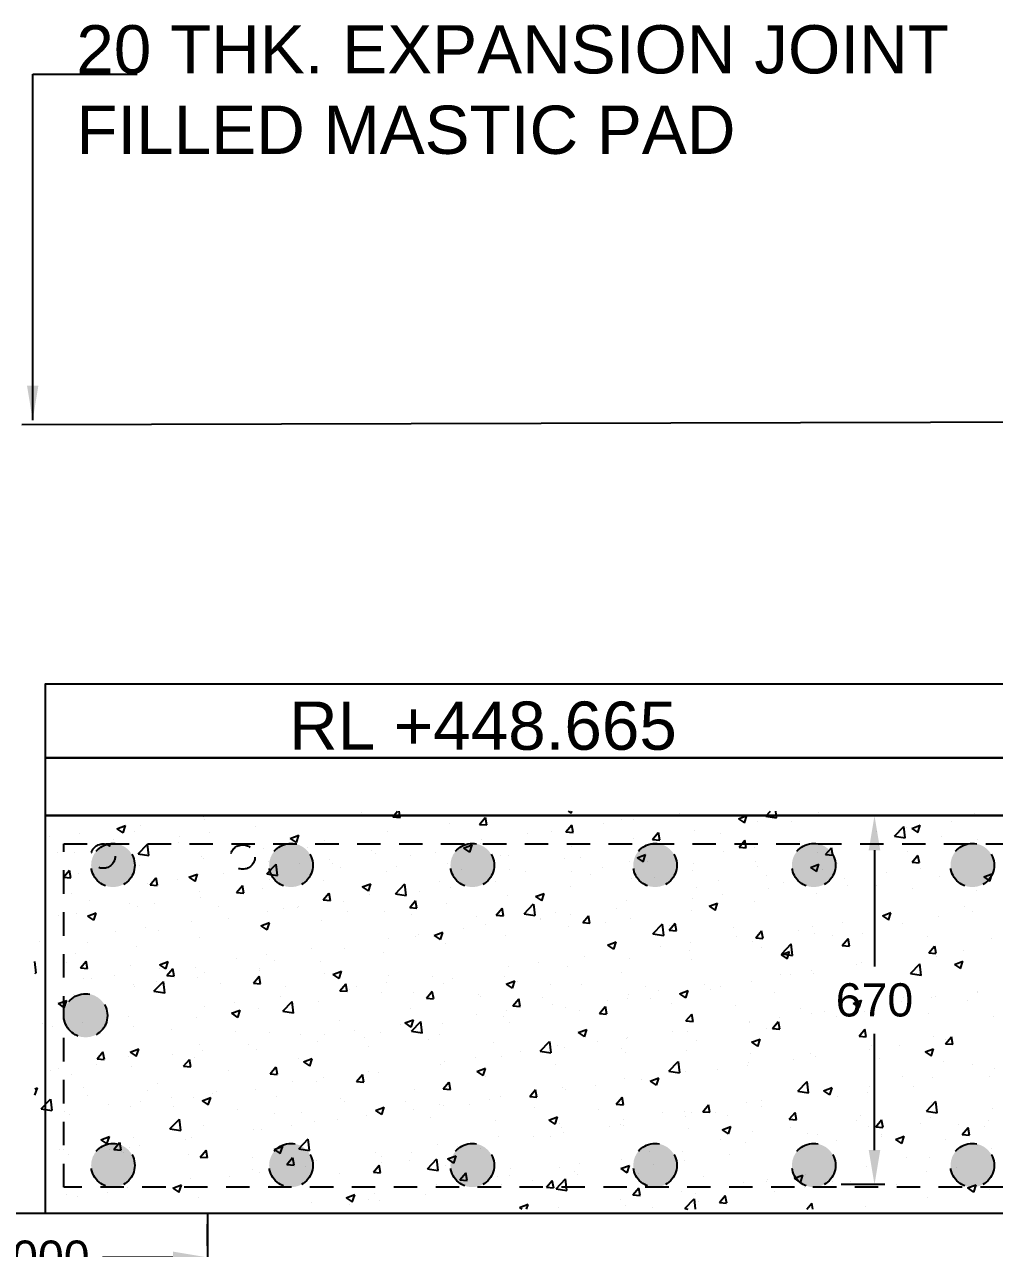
# Model space of a CAD drawing. Header units: inches. Extents: x 326 to 450, y 282 to 479.
# Drawn here: x 339.16 to 344.41, y 295.87 to 302.5 of the extents above; entities that cross this region are included whole.
import ezdxf

# ---------------------------------------------------------------- set-up
doc = ezdxf.new("R2010")
doc.units = ezdxf.units.IN
doc.header["$MEASUREMENT"] = 0
doc.linetypes.add('HIDDEN', pattern=[9.525, 6.35, -3.175])
for name, color, linetype in [('DIMENSION', 7, 'Continuous'), ('DRAWING', 7, 'Continuous'), ('HATCH', 7, 'Continuous'), ('TEXT', 7, 'Continuous')]:
    doc.layers.add(name, color=color, linetype=linetype)
doc.styles.get("Standard").update_dxf_attribs({"font": 'arial.ttf'})
doc.dimstyles.get("Standard").update_dxf_attribs({"dimtxt": 0.18, "dimasz": 0.1875, "dimexe": 0.18, "dimexo": 0.0625, "dimgap": 0.09, "dimtad": 0, "dimtih": 1, "dimtoh": 1, "dimdec": 4, "dimzin": 0, "dimdsep": 46, "dimtxsty": 'Standard', "dimcen": 0.09, "dimadec": 0, "dimazin": 0, "dimtfac": 1, "dimtdec": 4, "dimtofl": 0, "dimtmove": 0, "dimatfit": 3, "dimfxl": 1, "dimtolj": 1, "dimtzin": 0, "dimarcsym": 0})

# ---------------------------------------------------------------- blocks, each defined once
blk = doc.blocks.new('*D91')
at = {"layer": 'Defpoints', "color": 0, "ltscale": 0.02, "transparency": 16777216}
for p in [(338.3141, 295.8234), (340.1505, 295.8234), (340.1505, 295.8234)]:
    blk.add_point(p, dxfattribs=at)
at = {"layer": 'DIMENSION', "color": 0, "lineweight": -2, "ltscale": 0.02, "transparency": 16777216}
for p, q in [((338.3141, 295.8859), (338.3141, 296.0034)), ((340.1505, 295.8859), (340.1505, 296.0034)), ((338.5016, 295.8234), (338.8823, 295.8234)), ((339.963, 295.8234), (339.5823, 295.8234))]:
    blk.add_line(p, q, dxfattribs=at)
at = {"layer": 'DIMENSION', "color": 0, "ltscale": 0.02, "transparency": 16777216}
for points in [[(338.5016, 295.8547), (338.5016, 295.7922), (338.3141, 295.8234)], [(339.963, 295.8547), (339.963, 295.7922), (340.1505, 295.8234)]]:
    blk.add_solid(points, dxfattribs=at)
at = {"layer": 'DIMENSION', "color": 0, "ltscale": 0.02, "transparency": 16777216, "insert": (339.2323, 295.8234), "char_height": 0.18, "attachment_point": 5}
blk.add_mtext('\\A1;1000', dxfattribs=at)
blk = doc.blocks.new('*D162')
at = {"color": 0, "lineweight": -2, "ltscale": 0.02, "transparency": 16777216}
for p, q in [((343.8194, 298.2162), (343.583, 298.2162)), ((343.763, 298.0287), (343.763, 297.3986)), ((343.763, 296.4047), (343.763, 297.0348)), ((343.8194, 296.2172), (343.583, 296.2172))]:
    blk.add_line(p, q, dxfattribs=at)
at = {"color": 0, "ltscale": 0.02, "transparency": 16777216}
for points in [[(343.7317, 298.0287), (343.7942, 298.0287), (343.763, 298.2162)], [(343.7317, 296.4047), (343.7942, 296.4047), (343.763, 296.2172)]]:
    blk.add_solid(points, dxfattribs=at)
at = {"layer": 'Defpoints', "color": 0, "ltscale": 0.02, "transparency": 16777216}
for p in [(343.763, 298.2162), (343.8819, 298.2162), (343.8819, 296.2172)]:
    blk.add_point(p, dxfattribs=at)
at = {"color": 0, "ltscale": 0.02, "transparency": 16777216, "insert": (343.763, 297.2167), "char_height": 0.18, "attachment_point": 5}
blk.add_mtext('\\A1;670', dxfattribs=at)

msp = doc.modelspace()

# ---------------------------------------------------------------- hatches: boundary and pattern name
at = {"linetype": 'HIDDEN', "ltscale": 0.02}
h = msp.add_hatch(color=256, dxfattribs=at)
h.paths.add_polyline_path([(339.52016, 297.94709, 1), (339.75677, 297.94709, 0.3538924), (339.66315, 298.06278), (339.61378, 298.06278, 0.3538924)])
h.paths.add_polyline_path([(340.72107, 297.94709, 0.3538924), (340.62746, 298.06278), (340.57808, 298.06278, 0.3538924), (340.48447, 297.94709, 1)])
h.paths.add_polyline_path([(341.46637, 297.94709, 1), (341.70297, 297.94709, 0.3538924), (341.60936, 298.06278), (341.55998, 298.06278, 0.3538924)])
h.paths.add_polyline_path([(342.69306, 297.94709, 0.3538924), (342.59945, 298.06278), (342.55007, 298.06278, 0.3538924), (342.45646, 297.94709, 1)])
h.paths.add_polyline_path([(343.55223, 297.94709, 0.3538924), (343.45862, 298.06278), (343.40924, 298.06278, 0.3538924), (343.31563, 297.94709, 1)])
h.paths.add_polyline_path([(344.41139, 297.94709, 0.3538924), (344.31778, 298.06278), (344.26841, 298.06278, 0.3538924), (344.17479, 297.94709, 1)])
h.paths.add_polyline_path([(345.30329, 297.94709, 0.3538924), (345.20968, 298.06278), (345.1603, 298.06278, 0.3538924), (345.06669, 297.94709, 1)])
h.paths.add_polyline_path([(345.77039, 297.94709, 1), (346.00699, 297.94709, 0.3538924), (345.91338, 298.06278), (345.864, 298.06278, 0.3538924)])
h.paths.add_polyline_path([(345.77039, 296.32189, 1), (346.00699, 296.32189, 1)])
h.paths.add_polyline_path([(345.06669, 296.32189, 1), (345.30329, 296.32189, 1)])
h.paths.add_polyline_path([(344.41139, 296.32189, 1), (344.17479, 296.32189, 1)])
h.paths.add_polyline_path([(343.55223, 296.32189, 1), (343.31563, 296.32189, 1)])
h.paths.add_polyline_path([(342.69306, 296.32189, 1), (342.45646, 296.32189, 1)])
h.paths.add_polyline_path([(341.70297, 296.32189, 1), (341.46637, 296.32189, 1)])
h.paths.add_polyline_path([(340.72107, 296.32189, 1), (340.48447, 296.32189, 1)])
h.paths.add_polyline_path([(339.75677, 296.32189, 1), (339.52016, 296.32189, 1)])
h.paths.add_polyline_path([(339.60874, 297.13319, 1), (339.37214, 297.13319, 1)])

# ---------------------------------------------------------------- linework, layer by layer
for p, q in [((339.37214, 298.06278), (346.05351, 298.06278)), ((339.37214, 296.20359), (339.37214, 298.06278)), ((346.05351, 296.20359), (339.37214, 296.20359))]:
    msp.add_line(p, q, dxfattribs=at)
at = {"ltscale": 0.02}
msp.add_lwpolyline([(339.14464, 300.33404), (346.1744, 300.3515), (346.1744, 298.92957)], dxfattribs=at)
at = {"linetype": 'HIDDEN', "ltscale": 0.02}
msp.add_lwpolyline([(339.37214, 298.06278), (346.05351, 298.06278), (346.05351, 296.20359), (339.37214, 296.20359)], close=True, dxfattribs=at)
for centre, radius in [((339.58472, 297.99662), 0.06616), ((339.63847, 297.94709), 0.1183), ((340.34145, 297.99168), 0.06616), ((340.60277, 297.94709), 0.1183), ((341.58467, 297.94709), 0.1183), ((342.57476, 297.94709), 0.1183), ((343.43393, 297.94709), 0.1183), ((344.29309, 297.94709), 0.1183), ((339.49044, 297.13319), 0.1183), ((339.63847, 296.32189), 0.1183), ((340.60277, 296.32189), 0.1183), ((341.58467, 296.32189), 0.1183), ((342.57476, 296.32189), 0.1183), ((343.43393, 296.32189), 0.1183), ((344.29309, 296.32189), 0.1183)]:
    msp.add_circle(centre, radius, dxfattribs=at)
at = {"layer": 'DRAWING', "ltscale": 0.02}
for p, q in [((339.27363, 298.21624), (346.16389, 298.21624)), ((339.27363, 296.06097), (339.27363, 298.21624)), ((346.17576, 296.06097), (339.27363, 296.06097))]:
    msp.add_line(p, q, dxfattribs=at)
for points in [[(346.1744, 298.52952), (339.27413, 298.52952), (339.27413, 298.92957), (346.1744, 298.92957)], [(339.27363, 298.52952), (346.1744, 298.52952), (346.1744, 298.21624), (339.27363, 298.21624)], [(338.31405, 296.06373), (340.15053, 296.06373), (340.15053, 295.58316), (338.31405, 295.58316)]]:
    msp.add_lwpolyline(points, close=True, dxfattribs=at)
at = {"layer": 'HATCH', "ltscale": 0.02}
for p, q in [((340.12859, 298.20993), (340.12859, 298.20993)), ((340.13411, 298.19357), (340.13411, 298.19357)), ((340.82083, 298.21251), (340.82083, 298.21251)), ((340.98437, 298.23404), (340.98437, 298.23404)), ((341.15495, 298.20954), (341.18052, 298.24002)), ((341.15495, 298.20954), (341.19399, 298.20613)), ((341.19439, 298.20564), (341.18805, 298.24002)), ((341.62352, 298.16855), (341.65501, 298.20608)), ((341.66296, 298.16465), (341.65541, 298.20559)), ((341.79074, 298.21708), (341.79074, 298.21708)), ((342.10329, 298.24002), (342.11933, 298.2292)), ((342.11973, 298.22872), (342.12352, 298.24002)), ((342.39304, 298.19616), (342.39304, 298.19616)), ((342.45959, 298.19323), (342.45959, 298.19323)), ((342.70701, 298.2258), (342.70701, 298.2258)), ((343.02568, 298.1988), (343.07142, 298.21636)), ((343.02568, 298.1988), (343.05818, 298.17688)), ((343.05858, 298.1764), (343.07182, 298.21588)), ((343.1268, 298.18539), (343.1268, 298.18539)), ((343.17369, 298.21263), (343.19997, 298.24002)), ((343.17369, 298.21263), (343.23179, 298.20362)), ((343.23219, 298.20315), (343.2279, 298.24002)), ((343.31154, 298.18352), (343.31154, 298.18352)), ((343.46222, 298.23139), (343.46222, 298.23139)), ((344.18223, 298.18498), (344.18223, 298.18498)), ((344.30475, 298.22958), (344.30475, 298.22958)), ((339.45931, 298.11913), (339.45931, 298.11913)), ((339.66024, 298.14506), (339.70598, 298.16262)), ((339.66024, 298.14506), (339.69274, 298.12314)), ((339.69314, 298.12266), (339.70638, 298.16214)), ((339.75313, 298.12818), (339.75313, 298.12818)), ((339.78929, 298.16095), (339.78929, 298.16095)), ((340.16084, 298.12562), (340.16084, 298.12562)), ((340.40825, 298.1582), (340.40825, 298.1582)), ((341.12535, 298.12926), (341.12535, 298.12926)), ((341.46077, 298.17526), (341.46077, 298.17526)), ((341.62352, 298.16855), (341.66257, 298.16513)), ((341.88347, 298.11738), (341.88347, 298.11738)), ((342.01206, 298.13077), (342.01206, 298.13077)), ((342.09209, 298.12755), (342.12358, 298.16509)), ((342.09209, 298.12755), (342.13114, 298.12414)), ((342.13154, 298.12365), (342.12398, 298.1646)), ((342.29605, 298.17169), (342.29605, 298.17169)), ((342.56066, 298.08656), (342.59215, 298.12409)), ((342.60011, 298.08266), (342.59255, 298.1236)), ((342.7875, 298.13641), (342.7875, 298.13641)), ((342.93056, 298.11812), (342.93056, 298.11812)), ((343.77127, 298.13088), (343.77127, 298.13088)), ((343.87089, 298.1045), (343.92177, 298.15753)), ((343.92939, 298.09502), (343.92218, 298.15706)), ((343.93481, 298.15241), (343.93481, 298.15241)), ((343.96453, 298.14648), (344.01027, 298.16404)), ((343.96453, 298.14648), (343.99702, 298.12457)), ((343.99742, 298.12408), (344.01067, 298.16356)), ((339.29525, 298.10205), (339.29525, 298.10205)), ((339.37214, 298.06278), (339.37214, 298.06278)), ((339.58472, 298.04978), (339.58472, 298.04978)), ((339.64398, 298.08731), (339.64398, 298.08731)), ((339.77427, 298.00878), (339.82515, 298.06181)), ((339.83277, 297.9993), (339.82555, 298.06135)), ((339.99272, 298.07258), (339.99272, 298.07258)), ((339.9973, 298.10409), (339.9973, 298.10409)), ((340.34145, 298.05784), (340.34145, 298.05784)), ((340.59909, 298.09274), (340.64483, 298.1103)), ((340.59909, 298.09274), (340.63158, 298.07082)), ((340.63198, 298.07034), (340.64523, 298.10981)), ((340.78604, 298.08028), (340.78604, 298.08028)), ((341.47251, 298.06327), (341.47251, 298.06327)), ((341.53794, 298.04042), (341.58368, 298.05798)), ((341.57083, 298.01802), (341.58408, 298.05749)), ((341.63107, 298.06537), (341.63107, 298.06537)), ((341.63606, 298.0848), (341.63606, 298.0848)), ((342.1221, 298.04859), (342.1221, 298.04859)), ((342.45752, 298.09459), (342.45752, 298.09459)), ((342.54957, 298.05273), (342.54957, 298.05273)), ((342.56066, 298.08656), (342.59971, 298.08314)), ((343.02923, 298.04556), (343.06072, 298.0831)), ((343.06868, 298.04166), (343.06112, 298.08261)), ((343.35869, 298.07656), (343.35869, 298.07656)), ((343.78425, 298.05574), (343.78425, 298.05574)), ((343.87089, 298.1045), (343.92899, 298.09549)), ((344.12355, 298.10472), (344.12355, 298.10472)), ((344.323, 298.08569), (344.323, 298.08569)), ((339.3373, 298.0172), (339.3373, 298.0172)), ((339.43299, 298.01429), (339.43299, 298.01429)), ((339.77427, 298.00878), (339.83237, 297.99977)), ((339.78172, 297.99956), (339.78172, 297.99956)), ((340.12065, 297.99246), (340.12065, 297.99246)), ((340.13046, 297.98482), (340.13046, 297.98482)), ((340.45607, 298.03846), (340.45607, 298.03846)), ((340.69019, 298.04311), (340.69019, 298.04311)), ((341.03892, 298.02837), (341.03892, 298.02837)), ((341.05993, 298.00896), (341.05993, 298.00896)), ((341.25009, 297.99998), (341.25009, 297.99998)), ((341.38766, 298.01364), (341.38766, 298.01364)), ((341.53794, 298.04042), (341.57043, 298.0185)), ((341.73639, 297.9989), (341.73639, 297.9989)), ((341.7828, 297.99961), (341.7828, 297.99961)), ((342.08513, 297.98417), (342.08513, 297.98417)), ((342.16859, 297.98733), (342.16859, 297.98733)), ((342.47678, 297.9881), (342.52252, 298.00566)), ((342.47678, 297.9881), (342.50928, 297.96618)), ((342.50968, 297.9657), (342.52292, 298.00517)), ((342.94773, 298.02245), (342.94773, 298.02245)), ((343.02923, 298.04556), (343.06828, 298.04215)), ((343.11127, 298.04399), (343.11127, 298.04399)), ((343.45427, 298.01391), (343.45427, 298.01391)), ((343.4978, 298.00457), (343.5293, 298.0421)), ((343.4978, 298.00457), (343.53685, 298.00115)), ((343.53725, 298.00067), (343.5297, 298.04161)), ((343.94202, 298.0203), (343.94202, 298.0203)), ((343.96637, 297.96358), (343.99787, 298.00111)), ((344.00582, 297.95967), (343.99827, 298.00062)), ((339.37131, 297.88213), (339.4028, 297.91966)), ((339.41075, 297.87823), (339.4032, 297.91918)), ((339.78135, 297.94348), (339.78135, 297.94348)), ((340.47147, 297.90065), (340.52235, 297.95368)), ((340.47919, 297.97009), (340.47919, 297.97009)), ((340.52997, 297.89117), (340.52276, 297.95322)), ((340.64898, 297.95485), (340.64898, 297.95485)), ((340.81252, 297.97638), (340.81252, 297.97638)), ((340.82793, 297.95536), (340.82793, 297.95536)), ((340.86911, 297.93458), (340.86911, 297.93458)), ((341.17666, 297.94062), (341.17666, 297.94062)), ((341.45282, 297.95779), (341.45282, 297.95779)), ((341.5254, 297.92589), (341.5254, 297.92589)), ((341.78761, 297.92193), (341.78761, 297.92193)), ((342.28774, 297.93556), (342.28774, 297.93556)), ((342.43386, 297.96943), (342.43386, 297.96943)), ((342.53515, 297.96814), (342.53515, 297.96814)), ((342.77955, 297.91893), (342.77955, 297.91893)), ((342.7826, 297.9547), (342.7826, 297.9547)), ((343.11886, 297.96792), (343.11886, 297.96792)), ((343.13133, 297.93996), (343.13133, 297.93996)), ((343.41563, 297.93578), (343.46137, 297.95334)), ((343.41563, 297.93578), (343.44812, 297.91386)), ((343.44852, 297.91338), (343.46177, 297.95285)), ((343.48007, 297.92523), (343.48007, 297.92523)), ((343.56103, 297.9549), (343.56103, 297.9549)), ((343.96637, 297.96358), (344.00542, 297.96016)), ((344.01037, 297.92732), (344.01037, 297.92732)), ((339.37131, 297.88213), (339.41035, 297.87871)), ((339.45137, 297.90166), (339.45137, 297.90166)), ((339.83988, 297.84114), (339.87137, 297.87867)), ((339.87932, 297.83723), (339.87177, 297.87818)), ((339.98898, 297.86796), (339.98898, 297.86796)), ((340.05019, 297.88204), (340.09593, 297.8996)), ((340.05019, 297.88204), (340.08268, 297.86012)), ((340.08308, 297.85964), (340.09633, 297.89911)), ((340.2364, 297.90054), (340.2364, 297.90054)), ((340.47147, 297.90065), (340.52957, 297.89164)), ((340.48812, 297.86918), (340.48812, 297.86918)), ((340.7781, 297.86281), (340.7781, 297.86281)), ((341.1174, 297.91179), (341.1174, 297.91179)), ((341.40662, 297.85654), (341.40662, 297.85654)), ((341.71162, 297.85972), (341.71162, 297.85972)), ((341.87413, 297.91115), (341.87413, 297.91115)), ((342.12419, 297.91403), (342.12419, 297.91403)), ((342.22287, 297.89642), (342.22287, 297.89642)), ((342.44958, 297.87711), (342.44958, 297.87711)), ((342.5716, 297.88168), (342.5716, 297.88168)), ((342.92034, 297.86695), (342.92034, 297.86695)), ((343.18005, 297.8895), (343.18005, 297.8895)), ((343.26907, 297.85221), (343.26907, 297.85221)), ((343.59941, 297.87321), (343.59941, 297.87321)), ((343.76295, 297.89475), (343.76295, 297.89475)), ((343.8288, 297.9105), (343.8288, 297.9105)), ((344.11561, 297.88724), (344.11561, 297.88724)), ((344.17754, 297.89576), (344.17754, 297.89576)), ((344.35448, 297.88346), (344.40022, 297.90102)), ((344.35448, 297.88346), (344.38697, 297.86154)), ((344.38737, 297.86106), (344.40062, 297.90053)), ((339.41286, 297.79212), (339.41286, 297.79212)), ((339.82544, 297.84643), (339.82544, 297.84643)), ((339.83988, 297.84114), (339.87892, 297.83772)), ((340.10714, 297.80379), (340.10714, 297.80379)), ((340.30845, 297.80014), (340.33994, 297.83767)), ((340.30845, 297.80014), (340.3475, 297.79673)), ((340.34789, 297.79624), (340.34034, 297.83719)), ((340.44812, 297.82099), (340.44812, 297.82099)), ((340.77702, 297.75915), (340.80851, 297.79668)), ((340.81647, 297.75524), (340.80891, 297.79619)), ((340.98904, 297.82972), (341.03478, 297.84728)), ((340.98904, 297.82972), (341.02153, 297.8078)), ((341.02193, 297.80732), (341.03518, 297.84679)), ((341.02564, 297.79114), (341.02564, 297.79114)), ((341.16868, 297.79252), (341.21956, 297.84555)), ((341.16868, 297.79252), (341.22678, 297.78351)), ((341.22718, 297.78304), (341.21996, 297.84509)), ((341.30066, 297.80561), (341.30066, 297.80561)), ((341.4642, 297.82714), (341.4642, 297.82714)), ((341.92788, 297.7774), (341.97362, 297.79496)), ((341.96078, 297.75499), (341.97402, 297.79447)), ((342.11416, 297.83112), (342.11416, 297.83112)), ((342.79907, 297.82411), (342.79907, 297.82411)), ((342.93942, 297.78632), (342.93942, 297.78632)), ((343.18683, 297.8189), (343.18683, 297.8189)), ((343.44633, 297.79644), (343.44633, 297.79644)), ((343.61781, 297.83748), (343.61781, 297.83748)), ((343.77631, 297.83826), (343.77631, 297.83826)), ((343.96654, 297.82274), (343.96654, 297.82274)), ((344.31528, 297.80801), (344.31528, 297.80801)), ((339.51401, 297.75524), (339.51401, 297.75524)), ((339.72616, 297.73839), (339.72616, 297.73839)), ((339.7734, 297.72601), (339.7734, 297.72601)), ((339.86274, 297.74051), (339.86274, 297.74051)), ((340.11271, 297.77499), (340.11271, 297.77499)), ((340.21148, 297.72577), (340.21148, 297.72577)), ((340.64066, 297.71872), (340.64066, 297.71872)), ((340.64466, 297.72574), (340.64466, 297.72574)), ((340.77702, 297.75915), (340.81607, 297.75573)), ((340.88808, 297.7513), (340.88808, 297.7513)), ((341.24559, 297.71815), (341.27708, 297.75569)), ((341.24559, 297.71815), (341.28464, 297.71474)), ((341.28504, 297.71425), (341.27748, 297.7552)), ((341.44488, 297.74031), (341.44488, 297.74031)), ((341.77485, 297.78213), (341.77485, 297.78213)), ((341.86588, 297.68439), (341.91677, 297.73742)), ((341.92439, 297.67491), (341.91717, 297.73696)), ((341.92788, 297.7774), (341.96038, 297.75548)), ((342.41808, 297.75871), (342.41808, 297.75871)), ((342.77587, 297.76479), (342.77587, 297.76479)), ((342.86673, 297.72508), (342.91247, 297.74264)), ((342.86673, 297.72508), (342.89922, 297.70316)), ((342.89962, 297.70267), (342.91287, 297.74215)), ((343.11091, 297.75044), (343.11091, 297.75044)), ((344.25109, 297.72397), (344.25109, 297.72397)), ((339.34517, 297.67299), (339.34517, 297.67299)), ((339.44343, 297.68418), (339.44343, 297.68418)), ((339.50129, 297.67133), (339.54703, 297.68889)), ((339.50129, 297.67133), (339.53379, 297.64942)), ((339.53419, 297.64893), (339.54743, 297.68841)), ((340.26367, 297.66035), (340.26367, 297.66035)), ((340.47712, 297.69719), (340.47712, 297.69719)), ((340.56021, 297.71104), (340.56021, 297.71104)), ((340.90895, 297.69631), (340.90895, 297.69631)), ((341.10946, 297.69431), (341.10946, 297.69431)), ((341.25768, 297.68157), (341.25768, 297.68157)), ((341.60642, 297.66684), (341.60642, 297.66684)), ((341.71416, 297.67716), (341.74565, 297.71469)), ((341.71416, 297.67716), (341.75321, 297.67374)), ((341.75361, 297.67325), (341.74605, 297.7142)), ((341.86588, 297.68439), (341.92398, 297.67538)), ((341.95234, 297.65637), (341.95234, 297.65637)), ((341.95515, 297.6521), (341.95515, 297.6521)), ((342.0371, 297.69331), (342.0371, 297.69331)), ((342.11588, 297.6779), (342.11588, 297.6779)), ((342.18273, 297.63616), (342.21423, 297.6737)), ((342.22218, 297.63226), (342.21462, 297.67321)), ((342.3633, 297.71048), (342.3633, 297.71048)), ((342.44163, 297.65964), (342.44163, 297.65964)), ((342.77161, 297.70146), (342.77161, 297.70146)), ((343.80558, 297.67276), (343.85132, 297.69032)), ((343.80558, 297.67276), (343.83807, 297.65084)), ((343.83847, 297.65035), (343.85172, 297.68983)), ((343.83851, 297.66966), (343.83851, 297.66966)), ((344.10767, 297.66977), (344.10767, 297.66977)), ((344.29603, 297.69591), (344.29603, 297.69591)), ((339.65358, 297.58877), (339.65358, 297.58877)), ((339.81712, 297.6103), (339.81712, 297.6103)), ((339.88269, 297.59495), (339.88269, 297.59495)), ((340.06454, 297.64288), (340.06454, 297.64288)), ((340.44014, 297.61901), (340.48588, 297.63657)), ((340.44014, 297.61901), (340.47263, 297.5971)), ((340.44018, 297.60351), (340.44018, 297.60351)), ((340.47303, 297.59661), (340.48628, 297.63609)), ((340.77016, 297.64533), (340.77016, 297.64533)), ((341.53976, 297.60206), (341.53976, 297.60206)), ((341.65612, 297.62792), (341.65612, 297.62792)), ((342.10621, 297.61364), (342.10621, 297.61364)), ((342.18273, 297.63616), (342.22178, 297.63275)), ((342.30389, 297.63737), (342.30389, 297.63737)), ((342.56309, 297.57626), (342.61397, 297.62929)), ((342.62159, 297.56678), (342.61438, 297.62882)), ((342.6513, 297.59517), (342.6828, 297.6327)), ((342.6513, 297.59517), (342.69035, 297.59175)), ((342.65262, 297.62263), (342.65262, 297.62263)), ((342.69075, 297.59126), (342.6832, 297.63221)), ((343.00136, 297.6079), (343.00136, 297.6079)), ((343.11987, 297.55417), (343.15137, 297.59171)), ((343.15932, 297.55027), (343.15177, 297.59122)), ((343.35009, 297.59316), (343.35009, 297.59316)), ((343.42755, 297.61555), (343.42755, 297.61555)), ((343.5911, 297.63708), (343.5911, 297.63708)), ((343.76836, 297.62079), (343.76836, 297.62079)), ((343.91505, 297.63051), (343.91505, 297.63051)), ((339.241, 297.53445), (339.241, 297.53445)), ((339.50171, 297.52955), (339.50171, 297.52955)), ((340.10476, 297.55751), (340.10476, 297.55751)), ((341.1288, 297.54795), (341.1288, 297.54795)), ((341.27513, 297.56252), (341.27513, 297.56252)), ((341.29234, 297.56948), (341.29234, 297.56948)), ((341.37898, 297.56669), (341.42472, 297.58425)), ((341.37898, 297.56669), (341.41148, 297.54478)), ((341.41188, 297.54429), (341.42512, 297.58377)), ((341.43693, 297.52284), (341.43693, 297.52284)), ((341.76691, 297.56466), (341.76691, 297.56466)), ((342.31783, 297.51438), (342.36357, 297.53193)), ((342.35072, 297.49197), (342.36397, 297.53145)), ((342.56309, 297.57626), (342.62119, 297.56725)), ((342.76756, 297.52866), (342.76756, 297.52866)), ((343.01498, 297.56124), (343.01498, 297.56124)), ((343.10297, 297.53297), (343.10297, 297.53297)), ((343.11987, 297.55417), (343.15892, 297.55076)), ((343.2603, 297.46813), (343.31118, 297.52116)), ((343.3188, 297.45865), (343.31158, 297.52069)), ((343.43839, 297.57897), (343.43839, 297.57897)), ((343.53406, 297.56511), (343.53406, 297.56511)), ((343.58844, 297.51318), (343.61994, 297.55071)), ((343.62789, 297.50927), (343.62034, 297.55022)), ((343.69883, 297.57843), (343.69883, 297.57843)), ((344.04756, 297.56369), (344.04756, 297.56369)), ((344.3963, 297.54896), (344.3963, 297.54896)), ((339.43548, 297.46671), (339.43548, 297.46671)), ((339.76546, 297.50853), (339.76546, 297.50853)), ((340.4688, 297.46106), (340.4688, 297.46106)), ((340.71622, 297.49364), (340.71622, 297.49364)), ((340.89415, 297.49712), (340.89415, 297.49712)), ((341.10152, 297.47684), (341.10152, 297.47684)), ((342.19144, 297.45282), (342.19144, 297.45282)), ((342.31783, 297.51438), (342.35033, 297.49246)), ((342.60402, 297.50713), (342.60402, 297.50713)), ((342.76366, 297.48399), (342.76366, 297.48399)), ((343.15308, 297.49972), (343.15308, 297.49972)), ((343.25668, 297.46206), (343.30242, 297.47961)), ((343.25668, 297.46206), (343.28917, 297.44014)), ((343.2603, 297.46813), (343.3184, 297.45912)), ((343.28957, 297.43965), (343.30282, 297.47913)), ((343.58845, 297.51318), (343.62749, 297.50976)), ((344.05702, 297.47218), (344.08851, 297.50972)), ((344.05702, 297.47218), (344.09606, 297.46877)), ((344.07158, 297.48707), (344.07158, 297.48707)), ((344.07923, 297.46631), (344.07923, 297.46631)), ((344.09646, 297.46828), (344.08891, 297.50923)), ((344.09972, 297.4523), (344.09972, 297.4523)), ((344.24278, 297.48784), (344.24278, 297.48784)), ((339.22217, 297.36293), (339.21496, 297.42498)), ((339.38679, 297.42142), (339.38679, 297.42142)), ((339.46195, 297.39074), (339.49344, 297.42827)), ((339.46195, 297.39074), (339.501, 297.38732)), ((339.5014, 297.38684), (339.49384, 297.42779)), ((339.73553, 297.40669), (339.73553, 297.40669)), ((339.89124, 297.40831), (339.93698, 297.42587)), ((339.89124, 297.40831), (339.92373, 297.38639)), ((339.92413, 297.38591), (339.93738, 297.42539)), ((339.93052, 297.34974), (339.96201, 297.38728)), ((339.96997, 297.34584), (339.96241, 297.38679)), ((340.08426, 297.39195), (340.08426, 297.39195)), ((340.30526, 297.43953), (340.30526, 297.43953)), ((340.43224, 297.38604), (340.43224, 297.38604)), ((340.51317, 297.43173), (340.51317, 297.43173)), ((340.76221, 297.42786), (340.76221, 297.42786)), ((341.78048, 297.39871), (341.78048, 297.39871)), ((341.94402, 297.42024), (341.94402, 297.42024)), ((342.09827, 297.39617), (342.09827, 297.39617)), ((342.43369, 297.44217), (342.43369, 297.44217)), ((342.7721, 297.43432), (342.7721, 297.43432)), ((343.66666, 297.412), (343.66666, 297.412)), ((343.6906, 297.42167), (343.6906, 297.42167)), ((343.76042, 297.40332), (343.76042, 297.40332)), ((343.9575, 297.36), (344.00839, 297.41303)), ((344.01601, 297.35052), (344.00879, 297.41256)), ((344.19552, 297.40974), (344.24126, 297.42729)), ((344.19552, 297.40974), (344.22802, 297.38782)), ((344.22842, 297.38733), (344.24166, 297.42681)), ((339.21465, 297.3645), (339.22177, 297.3634)), ((339.48172, 297.33111), (339.48172, 297.33111)), ((339.52454, 297.33367), (339.52454, 297.33367)), ((339.64526, 297.35264), (339.64526, 297.35264)), ((339.89268, 297.38521), (339.89268, 297.38521)), ((339.93052, 297.34974), (339.96957, 297.34633)), ((340.09682, 297.34004), (340.09682, 297.34004)), ((340.13218, 297.36633), (340.13218, 297.36633)), ((340.39909, 297.30875), (340.43058, 297.34628)), ((340.43854, 297.30485), (340.43098, 297.3458)), ((340.433, 297.37722), (340.433, 297.37722)), ((340.78173, 297.36248), (340.78173, 297.36248)), ((340.83008, 297.35599), (340.87582, 297.37355)), ((340.83008, 297.35599), (340.86258, 297.33407)), ((340.86298, 297.33359), (340.87622, 297.37307)), ((341.13047, 297.34775), (341.13047, 297.34775)), ((341.3679, 297.34439), (341.3679, 297.34439)), ((341.4792, 297.33301), (341.4792, 297.33301)), ((341.75897, 297.34719), (341.75897, 297.34719)), ((341.76893, 297.30367), (341.81467, 297.32123)), ((341.80182, 297.28127), (341.81507, 297.32075)), ((342.39111, 297.36892), (342.39111, 297.36892)), ((343.2557, 297.35789), (343.2557, 297.35789)), ((343.30961, 297.35628), (343.30961, 297.35628)), ((343.41924, 297.37942), (343.41924, 297.37942)), ((343.43044, 297.3615), (343.43044, 297.3615)), ((343.9575, 297.36), (344.0156, 297.35099)), ((339.7512, 297.30094), (339.7512, 297.30094)), ((339.75751, 297.29106), (339.75751, 297.29106)), ((339.86088, 297.26428), (339.91176, 297.31731)), ((339.86088, 297.26428), (339.91898, 297.25527)), ((339.87327, 297.31893), (339.87327, 297.31893)), ((339.91938, 297.2548), (339.91216, 297.31685)), ((340.22201, 297.3042), (340.22201, 297.3042)), ((340.39909, 297.30875), (340.43814, 297.30533)), ((340.57074, 297.28947), (340.57074, 297.28947)), ((340.86766, 297.26776), (340.89916, 297.30529)), ((340.86766, 297.26776), (340.90671, 297.26434)), ((340.90711, 297.26385), (340.89955, 297.3048)), ((340.91948, 297.27473), (340.91948, 297.27473)), ((340.95694, 297.29029), (340.95694, 297.29029)), ((341.09357, 297.25937), (341.09357, 297.25937)), ((341.12048, 297.31182), (341.12048, 297.31182)), ((341.26821, 297.26), (341.26821, 297.26)), ((341.33623, 297.22676), (341.36773, 297.26429)), ((341.37568, 297.22286), (341.36813, 297.26381)), ((341.42899, 297.30537), (341.42899, 297.30537)), ((341.76893, 297.30367), (341.80143, 297.28175)), ((341.82794, 297.31828), (341.82794, 297.31828)), ((342.01013, 297.30353), (342.01013, 297.30353)), ((342.17667, 297.30354), (342.17667, 297.30354)), ((342.52541, 297.28881), (342.52541, 297.28881)), ((342.5957, 297.271), (342.5957, 297.271)), ((342.70778, 297.25135), (342.75352, 297.26891)), ((342.74067, 297.22895), (342.75392, 297.26843)), ((342.75572, 297.26652), (342.75572, 297.26652)), ((342.84312, 297.30358), (342.84312, 297.30358)), ((342.87414, 297.27407), (342.87414, 297.27407)), ((342.92863, 297.29088), (342.92863, 297.29088)), ((343.09502, 297.3155), (343.09502, 297.3155)), ((343.22288, 297.25934), (343.22288, 297.25934)), ((344.31834, 297.26276), (344.31834, 297.26276)), ((344.32107, 297.25845), (344.32107, 297.25845)), ((339.34234, 297.19761), (339.38808, 297.21517)), ((339.34234, 297.19761), (339.37483, 297.17569)), ((339.37022, 297.23554), (339.37022, 297.23554)), ((339.37523, 297.17521), (339.38848, 297.21468)), ((339.42754, 297.24924), (339.42754, 297.24924)), ((340.29694, 297.2034), (340.29694, 297.2034)), ((340.54436, 297.23597), (340.54436, 297.23597)), ((340.55808, 297.15615), (340.60897, 297.20918)), ((340.61659, 297.14667), (340.60937, 297.20871)), ((340.75427, 297.21039), (340.75427, 297.21039)), ((341.33623, 297.22676), (341.37528, 297.22334)), ((341.61695, 297.24526), (341.61695, 297.24526)), ((341.62915, 297.23813), (341.62915, 297.23813)), ((341.8048, 297.18577), (341.8363, 297.2233)), ((341.84425, 297.18186), (341.8367, 297.22281)), ((341.96568, 297.23053), (341.96568, 297.23053)), ((342.01958, 297.19515), (342.01958, 297.19515)), ((342.31442, 297.21579), (342.31442, 297.21579)), ((342.42574, 297.2247), (342.42574, 297.2247)), ((342.43216, 297.24947), (342.43216, 297.24947)), ((342.54765, 297.22548), (342.54765, 297.22548)), ((342.66315, 297.20106), (342.66315, 297.20106)), ((342.70778, 297.25135), (342.74027, 297.22943)), ((343.57161, 297.24461), (343.57161, 297.24461)), ((343.64662, 297.19903), (343.69236, 297.21659)), ((343.64662, 297.19903), (343.67912, 297.17711)), ((343.67952, 297.17663), (343.69276, 297.21611)), ((343.90738, 297.20865), (343.90738, 297.20865)), ((343.92035, 297.22987), (343.92035, 297.22987)), ((343.94009, 297.19306), (343.94009, 297.19306)), ((344.07092, 297.23018), (344.07092, 297.23018)), ((344.09178, 297.23483), (344.09178, 297.23483)), ((344.26908, 297.21514), (344.26908, 297.21514)), ((339.72082, 297.12755), (339.72082, 297.12755)), ((340.08888, 297.12257), (340.08888, 297.12257)), ((340.1334, 297.18187), (340.1334, 297.18187)), ((340.28118, 297.14529), (340.32692, 297.16285)), ((340.28118, 297.14529), (340.31368, 297.12337)), ((340.31408, 297.12289), (340.32732, 297.16236)), ((340.42429, 297.16857), (340.42429, 297.16857)), ((340.55808, 297.15615), (340.61618, 297.14714)), ((341.24816, 297.17273), (341.24816, 297.17273)), ((341.60862, 297.14105), (341.60862, 297.14105)), ((341.75102, 297.12972), (341.75102, 297.12972)), ((341.77216, 297.16258), (341.77216, 297.16258)), ((341.8048, 297.18577), (341.84385, 297.18235)), ((342.09033, 297.1787), (342.09033, 297.1787)), ((342.16666, 297.16009), (342.16666, 297.16009)), ((342.27338, 297.14477), (342.30487, 297.1823)), ((342.27338, 297.14477), (342.31242, 297.14136)), ((342.31282, 297.14087), (342.30527, 297.18182)), ((342.74195, 297.10378), (342.77344, 297.14131)), ((342.78139, 297.09987), (342.77384, 297.14082)), ((343.01189, 297.18632), (343.01189, 297.18632)), ((343.24738, 297.12176), (343.24738, 297.12176)), ((343.36062, 297.17159), (343.36062, 297.17159)), ((343.4225, 297.14402), (343.4225, 297.14402)), ((343.4948, 297.15434), (343.4948, 297.15434)), ((343.55911, 297.12766), (343.55911, 297.12766)), ((343.70936, 297.15685), (343.70936, 297.15685)), ((343.75247, 297.18584), (343.75247, 297.18584)), ((344.05809, 297.14212), (344.05809, 297.14212)), ((344.40683, 297.12738), (344.40683, 297.12738)), ((339.25682, 297.08935), (339.25682, 297.08935)), ((339.30986, 297.07345), (339.30986, 297.07345)), ((339.47341, 297.09498), (339.47341, 297.09498)), ((339.60556, 297.07462), (339.60556, 297.07462)), ((339.74957, 297.07359), (339.74957, 297.07359)), ((339.95429, 297.05988), (339.95429, 297.05988)), ((340.86718, 297.10734), (340.86718, 297.10734)), ((340.94862, 297.05416), (340.94862, 297.05416)), ((341.19604, 297.08673), (341.19604, 297.08673)), ((341.22003, 297.09297), (341.26577, 297.11053)), ((341.22003, 297.09297), (341.25253, 297.07105)), ((341.25292, 297.07057), (341.26617, 297.11004)), ((341.25529, 297.04802), (341.30617, 297.10105)), ((341.31379, 297.03854), (341.30657, 297.10058)), ((341.42105, 297.08789), (341.42105, 297.08789)), ((341.78568, 297.09469), (341.78568, 297.09469)), ((342.15888, 297.04065), (342.20462, 297.05821)), ((342.19177, 297.01825), (342.20502, 297.05772)), ((342.74195, 297.10378), (342.78099, 297.10036)), ((343.08384, 297.10023), (343.08384, 297.10023)), ((343.08708, 297.09802), (343.08708, 297.09802)), ((343.17812, 297.06226), (343.17812, 297.06226)), ((343.21052, 297.06278), (343.24201, 297.10032)), ((343.21052, 297.06278), (343.24957, 297.05937)), ((343.24996, 297.05888), (343.24241, 297.09983)), ((343.67909, 297.02179), (343.71058, 297.05932)), ((343.71853, 297.01788), (343.71098, 297.05883)), ((339.4196, 297.03177), (339.4196, 297.03177)), ((340.30303, 297.04515), (340.30303, 297.04515)), ((340.4862, 297.04194), (340.4862, 297.04194)), ((340.65176, 297.03041), (340.65176, 297.03041)), ((340.74632, 296.99292), (340.74632, 296.99292)), ((340.78508, 297.03263), (340.78508, 297.03263)), ((341.0005, 297.01568), (341.0005, 297.01568)), ((341.08563, 297.0419), (341.08563, 297.0419)), ((341.25529, 297.04802), (341.31339, 297.03901)), ((341.34923, 297.00095), (341.34923, 297.00095)), ((341.4047, 297.0293), (341.4047, 297.0293)), ((341.9525, 296.93989), (342.00338, 296.99292)), ((342.011, 296.93041), (342.00378, 296.99245)), ((342.15888, 297.04065), (342.19137, 297.01873)), ((342.2603, 296.99181), (342.2603, 296.99181)), ((342.4178, 297.00722), (342.4178, 297.00722)), ((342.42384, 297.01334), (342.42384, 297.01334)), ((342.67126, 297.04591), (342.67126, 297.04591)), ((342.74778, 297.04904), (342.74778, 297.04904)), ((342.79714, 296.99687), (342.79714, 296.99687)), ((343.09772, 296.98833), (343.14346, 297.00589)), ((343.09772, 296.98833), (343.13022, 296.96641)), ((343.13062, 296.96593), (343.14386, 297.0054)), ((343.67909, 297.02179), (343.71814, 297.01837)), ((344.08383, 297.01735), (344.08383, 297.01735)), ((344.14648, 297.0051), (344.14648, 297.0051)), ((344.14766, 296.98079), (344.17915, 297.01833)), ((344.18711, 296.97689), (344.17955, 297.01784)), ((339.55259, 296.89935), (339.58409, 296.93688)), ((339.59204, 296.89545), (339.58448, 296.9364)), ((339.73228, 296.93459), (339.77803, 296.95214)), ((339.73228, 296.93459), (339.76478, 296.91267)), ((339.76518, 296.91218), (339.77842, 296.95166)), ((339.96154, 296.92421), (339.96154, 296.92421)), ((340.10521, 296.97654), (340.10521, 296.97654)), ((340.12509, 296.94574), (340.12509, 296.94574)), ((340.3725, 296.97831), (340.3725, 296.97831)), ((340.41635, 296.95109), (340.41635, 296.95109)), ((341.02371, 296.9639), (341.02371, 296.9639)), ((341.69797, 296.98621), (341.69797, 296.98621)), ((341.84772, 296.93749), (341.84772, 296.93749)), ((341.9525, 296.93989), (342.0106, 296.93088)), ((342.0467, 296.97148), (342.0467, 296.97148)), ((342.08238, 296.96122), (342.08238, 296.96122)), ((342.39544, 296.95674), (342.39544, 296.95674)), ((342.41616, 296.93147), (342.41616, 296.93147)), ((342.74417, 296.94201), (342.74417, 296.94201)), ((343.09291, 296.92727), (343.09291, 296.92727)), ((343.41455, 296.92655), (343.41455, 296.92655)), ((343.73552, 296.95099), (343.73552, 296.95099)), ((343.74453, 296.96837), (343.74453, 296.96837)), ((343.89906, 296.97252), (343.89906, 296.97252)), ((344.03657, 296.93601), (344.08231, 296.95357)), ((344.03657, 296.93601), (344.06907, 296.91409)), ((344.06946, 296.91361), (344.08271, 296.95308)), ((344.14766, 296.98079), (344.18671, 296.97738)), ((339.54897, 296.86989), (339.54897, 296.86989)), ((339.55259, 296.89935), (339.59164, 296.89593)), ((339.72423, 296.91115), (339.72423, 296.91115)), ((339.74163, 296.85612), (339.74163, 296.85612)), ((340.02116, 296.85835), (340.05266, 296.89589)), ((340.02116, 296.85835), (340.06021, 296.85494)), ((340.06061, 296.85445), (340.05306, 296.8954)), ((340.08093, 296.9051), (340.08093, 296.9051)), ((340.64273, 296.8985), (340.64273, 296.8985)), ((340.67113, 296.88227), (340.71687, 296.89983)), ((340.67113, 296.88227), (340.70363, 296.86035)), ((340.70403, 296.85986), (340.71727, 296.89934)), ((341.4131, 296.87042), (341.4131, 296.87042)), ((341.43676, 296.88339), (341.43676, 296.88339)), ((341.6003, 296.90492), (341.6003, 296.90492)), ((341.74308, 296.91224), (341.74308, 296.91224)), ((342.03517, 296.86607), (342.03517, 296.86607)), ((342.6497, 296.83176), (342.70058, 296.88479)), ((342.7082, 296.82228), (342.70099, 296.88432)), ((343.07552, 296.8641), (343.07552, 296.8641)), ((343.07914, 296.88055), (343.07914, 296.88055)), ((343.32294, 296.89667), (343.32294, 296.89667)), ((343.44164, 296.91254), (343.44164, 296.91254)), ((343.79038, 296.8978), (343.79038, 296.8978)), ((344.13911, 296.88307), (344.13911, 296.88307)), ((344.2941, 296.86866), (344.2941, 296.86866)), ((339.30155, 296.83732), (339.30155, 296.83732)), ((339.34325, 296.84575), (339.34325, 296.84575)), ((339.41165, 296.81429), (339.41165, 296.81429)), ((340.26175, 296.83311), (340.26175, 296.83311)), ((340.48973, 296.81736), (340.52123, 296.85489)), ((340.48973, 296.81736), (340.52878, 296.81394)), ((340.52918, 296.81346), (340.52163, 296.85441)), ((340.77677, 296.7965), (340.77677, 296.7965)), ((340.95831, 296.77636), (340.9898, 296.8139)), ((340.99775, 296.77246), (340.9902, 296.81341)), ((341.02418, 296.82907), (341.02418, 296.82907)), ((341.07769, 296.82442), (341.07769, 296.82442)), ((341.60998, 296.82995), (341.65572, 296.84751)), ((341.60998, 296.82995), (341.64247, 296.80803)), ((341.64287, 296.80754), (341.65612, 296.84702)), ((341.65419, 296.80068), (341.65419, 296.80068)), ((342.40986, 296.78975), (342.40986, 296.78975)), ((342.54882, 296.77763), (342.59456, 296.79519)), ((342.58172, 296.75522), (342.59496, 296.7947)), ((342.6497, 296.83176), (342.7078, 296.82275)), ((342.73983, 296.83157), (342.73983, 296.83157)), ((342.91198, 296.84257), (342.91198, 296.84257)), ((343.91312, 296.80327), (343.91312, 296.80327)), ((344.07589, 296.79988), (344.07589, 296.79988)), ((344.3872, 296.80175), (344.3872, 296.80175)), ((344.41131, 296.84588), (344.41131, 296.84588)), ((339.21465, 296.73589), (339.22913, 296.74144)), ((339.21628, 296.70148), (339.22952, 296.74096)), ((339.47834, 296.7408), (339.47834, 296.7408)), ((339.82708, 296.72606), (339.82708, 296.72606)), ((339.88076, 296.76771), (339.88076, 296.76771)), ((340.40841, 296.73362), (340.40841, 296.73362)), ((340.61322, 296.77497), (340.61322, 296.77497)), ((340.73838, 296.77544), (340.73838, 296.77544)), ((340.95831, 296.77636), (340.99735, 296.77295)), ((341.27321, 296.73528), (341.27321, 296.73528)), ((341.42688, 296.73537), (341.45837, 296.7729)), ((341.42688, 296.73537), (341.46592, 296.73195)), ((341.46632, 296.73147), (341.45877, 296.77242)), ((341.89545, 296.69437), (341.92694, 296.73191)), ((341.93489, 296.69047), (341.92734, 296.73142)), ((342.07444, 296.74375), (342.07444, 296.74375)), ((342.08844, 296.73415), (342.08844, 296.73415)), ((342.25198, 296.75568), (342.25198, 296.75568)), ((342.4994, 296.78825), (342.4994, 296.78825)), ((342.54882, 296.77763), (342.58132, 296.75571)), ((343.34691, 296.72363), (343.39779, 296.77666)), ((343.34691, 296.72363), (343.40501, 296.71462)), ((343.40541, 296.71415), (343.39819, 296.77619)), ((343.48767, 296.72531), (343.53341, 296.74287)), ((343.48767, 296.72531), (343.52017, 296.70339)), ((343.52056, 296.7029), (343.53381, 296.74238)), ((343.53214, 296.73787), (343.53214, 296.73787)), ((343.73659, 296.7509), (343.73659, 296.7509)), ((343.97462, 296.74743), (343.97462, 296.74743)), ((339.21465, 296.70279), (339.21588, 296.70196)), ((339.25028, 296.62791), (339.30116, 296.68094)), ((339.26735, 296.66778), (339.26735, 296.66778)), ((339.30878, 296.61843), (339.30157, 296.68047)), ((339.49978, 296.70231), (339.49978, 296.70231)), ((339.78969, 296.66655), (339.78969, 296.66655)), ((339.95323, 296.68808), (339.95323, 296.68808)), ((340.07299, 296.68762), (340.07299, 296.68762)), ((340.12223, 296.67156), (340.16797, 296.68912)), ((340.12223, 296.67156), (340.15473, 296.64965)), ((340.15513, 296.64916), (340.16837, 296.68864)), ((340.17581, 296.71133), (340.17581, 296.71133)), ((340.20065, 296.72065), (340.20065, 296.72065)), ((340.52455, 296.69659), (340.52455, 296.69659)), ((340.87328, 296.68186), (340.87328, 296.68186)), ((340.89222, 296.66988), (340.89222, 296.66988)), ((341.22202, 296.66712), (341.22202, 296.66712)), ((341.67586, 296.67983), (341.67586, 296.67983)), ((341.73513, 296.69477), (341.73513, 296.69477)), ((341.89545, 296.69437), (341.9345, 296.69096)), ((342.36402, 296.65338), (342.39551, 296.69091)), ((342.40346, 296.64948), (342.39591, 296.69043)), ((343.07119, 296.66308), (343.07119, 296.66308)), ((343.15115, 296.67247), (343.15115, 296.67247)), ((343.40661, 296.70908), (343.40661, 296.70908)), ((343.56366, 296.69333), (343.56366, 296.69333)), ((343.7272, 296.71486), (343.7272, 296.71486)), ((344.04411, 296.6155), (344.095, 296.66853)), ((344.06965, 296.65983), (344.06965, 296.65983)), ((344.10262, 296.60602), (344.0954, 296.66806)), ((339.25028, 296.62791), (339.30838, 296.6189)), ((339.37711, 296.61223), (339.37711, 296.61223)), ((339.40371, 296.59682), (339.40371, 296.59682)), ((339.61608, 296.65304), (339.61608, 296.65304)), ((339.73368, 296.63864), (339.73368, 296.63864)), ((339.96482, 296.63831), (339.96482, 296.63831)), ((340.31355, 296.62358), (340.31355, 296.62358)), ((340.51124, 296.60449), (340.51124, 296.60449)), ((340.66229, 296.60884), (340.66229, 296.60884)), ((341.01102, 296.59411), (341.01102, 296.59411)), ((341.06108, 296.61924), (341.10682, 296.6368)), ((341.06108, 296.61924), (341.09357, 296.59733)), ((341.06974, 296.60695), (341.06974, 296.60695)), ((341.09397, 296.59684), (341.10722, 296.63632)), ((341.2649, 296.62573), (341.2649, 296.62573)), ((341.40516, 296.65295), (341.40516, 296.65295)), ((341.42845, 296.64726), (341.42845, 296.64726)), ((341.57075, 296.65239), (341.57075, 296.65239)), ((341.91949, 296.63765), (341.91949, 296.63765)), ((342.26822, 296.62292), (342.26822, 296.62292)), ((342.36402, 296.65338), (342.40307, 296.64996)), ((342.61696, 296.60818), (342.61696, 296.60818)), ((342.73189, 296.6141), (342.73189, 296.6141)), ((342.77017, 296.60708), (342.77017, 296.60708)), ((342.83259, 296.61239), (342.86408, 296.64992)), ((342.83259, 296.61239), (342.87164, 296.60897)), ((342.87204, 296.60848), (342.86448, 296.64943)), ((342.90366, 296.60644), (342.90366, 296.60644)), ((342.96569, 296.59345), (342.96569, 296.59345)), ((343.15108, 296.63901), (343.15108, 296.63901)), ((343.30116, 296.57139), (343.33265, 296.60892)), ((343.34061, 296.56749), (343.33305, 296.60844)), ((343.68867, 296.59443), (343.68867, 296.59443)), ((344.04411, 296.6155), (344.10221, 296.60649)), ((344.40336, 296.62841), (344.40336, 296.62841)), ((339.94749, 296.51978), (339.99837, 296.57281)), ((340.00599, 296.5103), (339.99877, 296.57234)), ((340.13026, 296.53909), (340.13026, 296.53909)), ((340.60491, 296.53884), (340.60491, 296.53884)), ((340.73044, 296.55797), (340.73044, 296.55797)), ((340.85233, 296.57141), (340.85233, 296.57141)), ((341.35976, 296.57937), (341.35976, 296.57937)), ((341.70849, 296.56464), (341.70849, 296.56464)), ((341.99992, 296.56692), (342.04567, 296.58448)), ((341.99992, 296.56692), (342.03242, 296.54501)), ((342.03282, 296.54452), (342.04606, 296.584)), ((342.05723, 296.5499), (342.05723, 296.5499)), ((342.0665, 296.52628), (342.0665, 296.52628)), ((342.32754, 296.53059), (342.32754, 296.53059)), ((342.38919, 296.54168), (342.38919, 296.54168)), ((342.40191, 296.57228), (342.40191, 296.57228)), ((342.40596, 296.53517), (342.40596, 296.53517)), ((342.74012, 296.58491), (342.74012, 296.58491)), ((342.93877, 296.5146), (342.98451, 296.53216)), ((342.97166, 296.4922), (342.98491, 296.53168)), ((343.30116, 296.57139), (343.34021, 296.56797)), ((343.30769, 296.52904), (343.30769, 296.52904)), ((343.31443, 296.57872), (343.31443, 296.57872)), ((343.66316, 296.56398), (343.66316, 296.56398)), ((343.72864, 296.53343), (343.72864, 296.53343)), ((343.76973, 296.5304), (343.80123, 296.56793)), ((343.76973, 296.5304), (343.80878, 296.52698)), ((343.80918, 296.52649), (343.80162, 296.56744)), ((344.0119, 296.54925), (344.0119, 296.54925)), ((344.06795, 296.58241), (344.06795, 296.58241)), ((344.21534, 296.54409), (344.21534, 296.54409)), ((344.2383, 296.4894), (344.2698, 296.52693)), ((344.27775, 296.4855), (344.27019, 296.52645)), ((344.36063, 296.53451), (344.36063, 296.53451)), ((344.37888, 296.56562), (344.37888, 296.56562)), ((339.57333, 296.46086), (339.61907, 296.47842)), ((339.57333, 296.46086), (339.60583, 296.43894)), ((339.60623, 296.43846), (339.61947, 296.47794)), ((339.74927, 296.47369), (339.74927, 296.47369)), ((339.94749, 296.51978), (340.00559, 296.51077)), ((340.02879, 296.46299), (340.02879, 296.46299)), ((340.06504, 296.47015), (340.06504, 296.47015)), ((340.40046, 296.51615), (340.40046, 296.51615)), ((340.44137, 296.51731), (340.44137, 296.51731)), ((340.64469, 296.41165), (340.69558, 296.46468)), ((340.7032, 296.40217), (340.69598, 296.46421)), ((341.72719, 296.4773), (341.72719, 296.4773)), ((341.91658, 296.47649), (341.91658, 296.47649)), ((342.0082, 296.47628), (342.0082, 296.47628)), ((342.08013, 296.49802), (342.08013, 296.49802)), ((342.7547, 296.52043), (342.7547, 296.52043)), ((342.9267, 296.46364), (342.9267, 296.46364)), ((342.93877, 296.5146), (342.97127, 296.49269)), ((343.10343, 296.5057), (343.10343, 296.5057)), ((343.39867, 296.4916), (343.39867, 296.4916)), ((343.45217, 296.49096), (343.45217, 296.49096)), ((343.8009, 296.47623), (343.8009, 296.47623)), ((343.80276, 296.48977), (343.80276, 296.48977)), ((343.87762, 296.46229), (343.92336, 296.47984)), ((343.87762, 296.46229), (343.91011, 296.44037)), ((343.91051, 296.43988), (343.92376, 296.47936)), ((344.14964, 296.46149), (344.14964, 296.46149)), ((344.2383, 296.4894), (344.27735, 296.48599)), ((339.34837, 296.40873), (339.34837, 296.40873)), ((339.36829, 296.4083), (339.36829, 296.4083)), ((339.61783, 296.40889), (339.61783, 296.40889)), ((339.64324, 296.40796), (339.67473, 296.44549)), ((339.64324, 296.40796), (339.68228, 296.40454)), ((339.68268, 296.40405), (339.67513, 296.445)), ((339.69711, 296.39399), (339.69711, 296.39399)), ((339.72574, 296.42117), (339.72574, 296.42117)), ((339.78137, 296.43042), (339.78137, 296.43042)), ((340.11181, 296.36696), (340.1433, 296.40449)), ((340.15125, 296.36306), (340.1437, 296.40401)), ((340.51218, 296.40854), (340.55792, 296.4261)), ((340.51218, 296.40854), (340.54467, 296.38662)), ((340.54507, 296.38614), (340.55832, 296.42562)), ((340.64469, 296.41165), (340.70279, 296.40264)), ((341.39722, 296.43548), (341.39722, 296.43548)), ((341.50401, 296.42217), (341.50401, 296.42217)), ((341.62722, 296.41089), (341.62722, 296.41089)), ((342.54572, 296.39824), (342.54572, 296.39824)), ((342.72394, 296.39663), (342.72394, 296.39663)), ((343.06325, 296.44561), (343.06325, 296.44561)), ((343.3918, 296.43567), (343.3918, 296.43567)), ((343.55534, 296.4572), (343.55534, 296.4572)), ((344.31915, 296.43121), (344.31915, 296.43121)), ((344.39542, 296.41093), (344.39542, 296.41093)), ((339.39576, 296.37935), (339.39576, 296.37935)), ((340.04584, 296.37926), (340.04584, 296.37926)), ((340.11181, 296.36696), (340.15085, 296.36355)), ((340.39458, 296.36452), (340.39458, 296.36452)), ((340.58038, 296.32597), (340.61187, 296.3635)), ((340.58038, 296.32597), (340.61943, 296.32255)), ((340.61982, 296.32206), (340.61227, 296.36301)), ((340.72249, 296.3405), (340.72249, 296.3405)), ((340.74331, 296.34979), (340.74331, 296.34979)), ((341.0618, 296.38948), (341.0618, 296.38948)), ((341.09205, 296.33506), (341.09205, 296.33506)), ((341.09305, 296.36807), (341.09305, 296.36807)), ((341.24624, 296.34549), (341.24624, 296.34549)), ((341.25659, 296.3896), (341.25659, 296.3896)), ((341.3419, 296.30352), (341.39278, 296.35655)), ((341.4004, 296.29404), (341.39318, 296.35608)), ((341.45102, 296.35622), (341.49677, 296.37378)), ((341.45102, 296.35622), (341.48352, 296.3343)), ((341.48392, 296.33382), (341.49716, 296.3733)), ((342.16474, 296.33285), (342.16474, 296.33285)), ((342.39397, 296.3548), (342.39397, 296.3548)), ((342.56827, 296.32725), (342.56827, 296.32725)), ((342.73181, 296.34878), (342.73181, 296.34878)), ((342.97922, 296.38135), (342.97922, 296.38135)), ((343.93817, 296.36581), (343.93817, 296.36581)), ((344.06, 296.36493), (344.06, 296.36493)), ((340.26951, 296.25965), (340.26951, 296.25965)), ((340.39252, 296.29868), (340.39252, 296.29868)), ((340.43305, 296.28118), (340.43305, 296.28118)), ((340.68047, 296.31375), (340.68047, 296.31375)), ((340.86525, 296.2801), (340.86525, 296.2801)), ((341.04895, 296.28497), (341.08044, 296.32251)), ((341.04895, 296.28497), (341.088, 296.28156)), ((341.08839, 296.28107), (341.08084, 296.32202)), ((341.3419, 296.30352), (341.4, 296.29451)), ((341.44078, 296.32032), (341.44078, 296.32032)), ((341.51752, 296.24398), (341.54901, 296.28151)), ((341.55697, 296.24007), (341.54941, 296.28102)), ((341.71925, 296.25983), (341.71925, 296.25983)), ((341.78375, 296.26745), (341.78375, 296.26745)), ((341.78952, 296.30559), (341.78952, 296.30559)), ((342.05855, 296.30881), (342.05855, 296.30881)), ((342.13825, 296.29085), (342.13825, 296.29085)), ((342.15569, 296.27293), (342.15569, 296.27293)), ((342.38987, 296.3039), (342.43561, 296.32146)), ((342.38987, 296.3039), (342.42237, 296.28198)), ((342.42277, 296.2815), (342.43601, 296.32098)), ((342.48699, 296.27612), (342.48699, 296.27612)), ((342.83572, 296.26138), (342.83572, 296.26138)), ((343.32872, 296.25158), (343.37446, 296.26914)), ((343.36161, 296.22918), (343.37486, 296.26866)), ((343.39072, 296.27413), (343.39072, 296.27413)), ((343.55718, 296.30042), (343.55718, 296.30042)), ((343.7207, 296.31595), (343.7207, 296.31595)), ((344.04348, 296.28643), (344.04348, 296.28643)), ((344.20703, 296.30796), (344.20703, 296.30796)), ((339.7178, 296.2037), (339.7178, 296.2037)), ((339.85693, 296.20533), (339.85693, 296.20533)), ((339.96328, 296.19784), (340.00902, 296.2154)), ((339.96328, 296.19784), (339.99577, 296.17592)), ((339.99617, 296.17544), (340.00942, 296.21491)), ((340.0571, 296.25268), (340.0571, 296.25268)), ((340.48427, 296.2147), (340.48427, 296.2147)), ((341.38927, 296.218), (341.38927, 296.218)), ((341.40277, 296.20205), (341.40277, 296.20205)), ((341.51752, 296.24398), (341.55657, 296.24056)), ((341.74473, 296.21883), (341.74473, 296.21883)), ((341.90827, 296.24036), (341.90827, 296.24036)), ((341.98609, 296.20298), (342.01758, 296.24052)), ((341.98609, 296.20298), (342.02514, 296.19957)), ((342.02554, 296.19908), (342.01798, 296.24003)), ((342.03911, 296.19539), (342.08999, 296.24842)), ((342.03911, 296.19539), (342.09721, 296.18638)), ((342.09761, 296.18591), (342.09039, 296.24795)), ((342.45466, 296.16199), (342.48616, 296.19952)), ((342.49411, 296.15808), (342.48655, 296.19903)), ((343.05531, 296.22813), (343.05531, 296.22813)), ((343.1762, 296.23502), (343.1762, 296.23502)), ((343.18446, 296.24665), (343.18446, 296.24665)), ((343.32872, 296.25158), (343.36121, 296.22966)), ((343.38349, 296.19954), (343.38349, 296.19954)), ((343.53319, 296.23191), (343.53319, 296.23191)), ((343.6309, 296.23211), (343.6309, 296.23211)), ((343.88193, 296.21718), (343.88193, 296.21718)), ((344.23066, 296.20244), (344.23066, 296.20244)), ((344.26756, 296.19926), (344.31331, 296.21682)), ((344.26756, 296.19926), (344.30006, 296.17734)), ((344.30046, 296.17686), (344.3137, 296.21633)), ((344.38748, 296.19346), (344.38748, 296.19346)), ((339.38782, 296.16188), (339.38782, 296.16188)), ((339.44597, 296.15123), (339.44597, 296.15123)), ((339.60951, 296.17276), (339.60951, 296.17276)), ((340.10329, 296.1493), (340.10329, 296.1493)), ((340.90212, 296.14552), (340.94787, 296.16308)), ((340.90212, 296.14552), (340.93462, 296.1236)), ((340.93502, 296.12312), (340.94826, 296.16259)), ((341.02179, 296.13666), (341.02179, 296.13666)), ((341.05385, 296.17201), (341.05385, 296.17201)), ((341.08473, 296.13194), (341.08473, 296.13194)), ((341.33215, 296.16451), (341.33215, 296.16451)), ((342.38603, 296.13733), (342.38603, 296.13733)), ((342.45466, 296.16199), (342.49371, 296.15857)), ((342.716, 296.17915), (342.716, 296.17915)), ((342.73631, 296.08726), (342.7872, 296.14029)), ((342.794, 296.08475), (342.7876, 296.13982)), ((342.79522, 296.16962), (342.79522, 296.16962)), ((342.92323, 296.12099), (342.95473, 296.15853)), ((342.96268, 296.11709), (342.95512, 296.15804)), ((343.21995, 296.17801), (343.21995, 296.17801)), ((344.05206, 296.14746), (344.05206, 296.14746)), ((340.71455, 296.12303), (340.71455, 296.12303)), ((340.92119, 296.11041), (340.92119, 296.11041)), ((341.84097, 296.0932), (341.88671, 296.11076)), ((341.84097, 296.0932), (341.8535, 296.08475)), ((341.87855, 296.08475), (341.88711, 296.11027)), ((342.05061, 296.09133), (342.05061, 296.09133)), ((342.41423, 296.10423), (342.41423, 296.10423)), ((342.55995, 296.09112), (342.55995, 296.09112)), ((342.73631, 296.08726), (342.75247, 296.08475)), ((342.80737, 296.12369), (342.80737, 296.12369)), ((342.92323, 296.12099), (342.96228, 296.11758)), ((343.39579, 296.08475), (343.4233, 296.11753)), ((343.42965, 296.08475), (343.4237, 296.11704)), ((343.71275, 296.09848), (343.71275, 296.09848))]:
    msp.add_line(p, q, dxfattribs=at)

# ---------------------------------------------------------------- texts
at = {"layer": 'TEXT', "char_height": 0.2613116, "attachment_point": 1}
for s, insert, width in [('20 THK. EXPANSION JOINT FILLED MASTIC PAD', (339.44034, 302.49667), 5.0737907), ('RL +448.665', (340.59189, 298.83373), 4.6765438)]:
    msp.add_mtext(s, dxfattribs=dict(at, insert=insert, width=width))

# ---------------------------------------------------------------- dimensions: what is measured, and where the dimension line sits
at = {"ltscale": 0.02}
dim = msp.add_linear_dim(base=(343.76295, 298.21624), p1=(343.88193, 296.21718), p2=(343.88193, 298.21624), angle=90, text='670', dimstyle='Standard', dxfattribs=at)
dim.commit()
dim.dimension.update_dxf_attribs({"geometry": '*D162', "text_midpoint": (343.76295, 297.21671)})
at = {"layer": 'DIMENSION', "ltscale": 0.02}
dim = msp.add_linear_dim(base=(340.15053, 295.82344), p1=(338.31405, 295.82344), p2=(340.15053, 295.82344), text='1000', dimstyle='Standard', dxfattribs=at)
dim.commit()
dim.dimension.update_dxf_attribs({"geometry": '*D91', "text_midpoint": (339.23229, 295.82344)})

# ---------------------------------------------------------------- leaders
msp.add_leader([(339.20392, 300.35756), (339.20392, 302.23131), (339.77039, 302.23131)], dimstyle='Standard', override={"dimgap": 0.09, "dimtad": 0}, dxfattribs=at)

doc.saveas('drawing.dxf')
